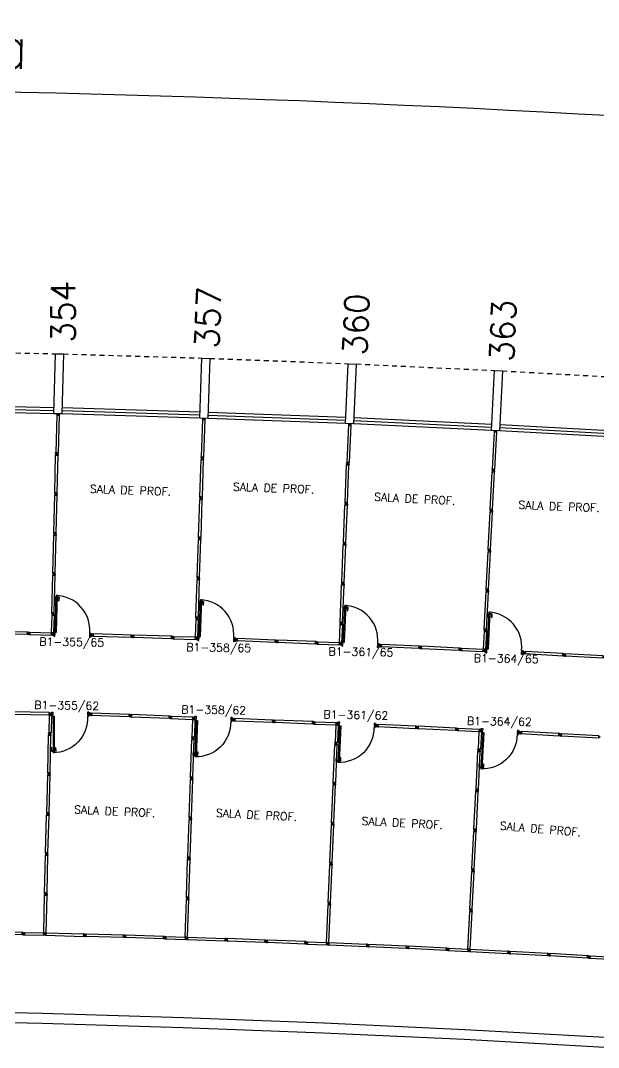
# Model space of a CAD drawing. Header units: millimetres. Extents: x 2757 to 3055, y 1102 to 1216.
# Drawn here: x 2921.06 to 2935.51, y 1189.38 to 1215.04 of the extents above; entities that cross this region are included whole.
import ezdxf

# ---------------------------------------------------------------- set-up
doc = ezdxf.new("R2010")
doc.units = ezdxf.units.MM
doc.linetypes.add('HIDDEN2', pattern=[0.1875, 0.125, -0.0625])
for name, color, linetype in [('BANC', 2, 'Continuous'), ('DIV', 2, 'Continuous'), ('ESQ', 1, 'Continuous'), ('ESTR', 3, 'Continuous'), ('NOPILAR1', 2, 'Continuous'), ('PROJ', 1, 'HIDDEN2'), ('TEXTO', 2, 'Continuous'), ('TEXTO-ENDEREÇO', 2, 'Continuous'), ('USO1', 2, 'Continuous')]:
    doc.layers.add(name, color=color, linetype=linetype)
doc.styles.add('1', font='romans.shx')
doc.styles.add('NOPILAR', font='simplex.shx', dxfattribs={"height": 0.6})
doc.styles.add('UNB-100', font='simplex.shx', dxfattribs={"height": 0.2})
doc.styles.add('UNB-100-1', font='simplex.shx', dxfattribs={"height": 0.2})
doc.dimstyles.new('1-600', dxfattribs={"dimtxt": 1.1, "dimasz": 2.5, "dimexe": 2, "dimexo": 4, "dimgap": 0.2, "dimtad": 1, "dimdec": 0, "dimzin": 4, "dimdsep": 46, "dimlunit": 6, "dimtxsty": '1', "dimblk1": 'NONE', "dimblk2": 'NONE', "dimsah": 1, "dimcen": 0, "dimclrd": 2, "dimclre": 2, "dimclrt": 2, "dimadec": 0, "dimazin": 0, "dimtfac": 1, "dimtdec": 0, "dimtmove": 2, "dimatfit": 3, "dimldrblk": 'NONE', "dimfxl": 1, "dimtolj": 1, "dimtzin": 0, "dimarcsym": 0})

# ---------------------------------------------------------------- blocks, each defined once
blk = doc.blocks.new('PILAR-SLC')
blk.add_lwpolyline([(0.2, 0), (0.2, -1.5), (0, -1.5), (0, 0)], close=True)
blk = doc.blocks.new('DIVMT-SLC')
for p, q in [((-0.03, 0.03), (-0.03, 0.006)), ((-0.008, 0.03), (-0.03, 0.03)), ((-0.0185, 0.006), (-0.03, 0.006)), ((-0.0185, -0.006), (-0.0185, 0.006)), ((-0.008, 0.03), (-0.008, 0.02)), ((-0.008, 0.02), (0.008, 0.02)), ((-0.0051, 0), (0.0051, 0)), ((0.0051, 0), (-0.0051, 0)), ((-0.0051, 0), (0.0051, 0)), ((0, -0.0051), (0, 0.0051)), ((0, 0.0051), (0, -0.0051)), ((0.008, 0.03), (0.008, 0.02)), ((0.008, 0.03), (0.03, 0.03)), ((0.0205, 0.006), (0.03, 0.006)), ((0.0205, -0.006), (0.0205, 0.006)), ((0.0205, 0.006), (0.0205, -0.006)), ((0.0205, 0.006), (0.03, 0.006)), ((0.97, 0.03), (0.03, 0.03)), ((0.03, 0.006), (0.03, 0.03)), ((0.03, -0.03), (0.03, 0.03)), ((0.03, -0.005), (0.03, 0.005)), ((0.97, -0.03), (0.97, 0.03)), ((0.97, 0.03), (0.97, 0.009)), ((0.97, 0.009), (0.97, 0.027)), ((0.9795, 0.006), (0.97, 0.006)), ((0.97, -0.005), (0.97, 0.005)), ((0.9795, 0.006), (0.9795, -0.006)), ((1.0051, 0), (0.9949, 0)), ((1, 0.0051), (1, -0.0051)), ((-0.0185, -0.006), (-0.03, -0.006)), ((-0.03, -0.03), (-0.03, -0.006)), ((-0.008, -0.03), (-0.03, -0.03)), ((-0.008, -0.03), (-0.008, -0.02)), ((-0.008, -0.02), (0.008, -0.02)), ((0.008, -0.03), (0.008, -0.02)), ((0.008, -0.03), (0.03, -0.03)), ((0.0205, -0.006), (0.03, -0.006)), ((0.0205, -0.006), (0.03, -0.006)), ((0.03, -0.006), (0.03, -0.03)), ((0.97, -0.03), (0.03, -0.03)), ((0.9795, -0.006), (0.97, -0.006)), ((0.97, -0.009), (0.97, -0.027))]:
    blk.add_line(p, q)
blk = doc.blocks.new('MDIVMT-SLC')
for p, q in [((-0.03, 0.03), (-0.03, 0.006)), ((-0.008, 0.03), (-0.03, 0.03)), ((-0.0185, 0.006), (-0.03, 0.006)), ((-0.0185, -0.006), (-0.0185, 0.006)), ((-0.008, 0.03), (-0.008, 0.02)), ((-0.008, 0.02), (0.008, 0.02)), ((-0.0051, 0), (0.0051, 0)), ((-0.0051, 0), (0.0051, 0)), ((0, -0.0051), (0, 0.0051)), ((0, -0.0051), (0, 0.0051)), ((0.008, 0.03), (0.008, 0.02)), ((0.008, 0.03), (0.03, 0.03)), ((0.0205, 0.006), (0.03, 0.006)), ((0.0205, -0.006), (0.0205, 0.006)), ((0.0205, 0.006), (0.03, 0.006)), ((0.0205, -0.006), (0.0205, 0.006)), ((0.03, 0.03), (0.03, -0.03)), ((0.03, 0.03), (0.47, 0.03)), ((0.03, 0.006), (0.03, 0.03)), ((0.03, 0.009), (0.03, 0.027)), ((0.03, 0.005), (0.03, -0.005)), ((0.47, 0.03), (0.47, -0.03)), ((0.4795, 0.006), (0.47, 0.006)), ((0.47, 0.005), (0.47, -0.005)), ((0.4795, -0.006), (0.4795, 0.006)), ((0.4949, 0), (0.5051, 0)), ((0.5051, 0), (0.4949, 0)), ((0.5, -0.0051), (0.5, 0.0051)), ((-0.0185, -0.006), (-0.03, -0.006)), ((-0.03, -0.03), (-0.03, -0.006)), ((-0.008, -0.03), (-0.03, -0.03)), ((-0.008, -0.03), (-0.008, -0.02)), ((-0.008, -0.02), (0.008, -0.02)), ((0.008, -0.03), (0.008, -0.02)), ((0.008, -0.03), (0.03, -0.03)), ((0.0205, -0.006), (0.03, -0.006)), ((0.0205, -0.006), (0.03, -0.006)), ((0.03, -0.006), (0.03, -0.03)), ((0.03, -0.03), (0.03, -0.009)), ((0.03, -0.009), (0.03, -0.027)), ((0.03, -0.03), (0.47, -0.03)), ((0.4795, -0.006), (0.47, -0.006))]:
    blk.add_line(p, q)
blk = doc.blocks.new('PDV2E-SLC')
at = {"layer": 'DIV', "color": 1}
for p, q in [((0.023, 0.925), (0.063, 0.925)), ((0.023, 0.925), (0.023, 0.835)), ((0.033, 0.835), (0.023, 0.835)), ((0.033, 0.915), (0.063, 0.915)), ((0.033, 0.915), (0.033, 0.835)), ((0.138, 0.925), (0.097, 0.925)), ((0.128, 0.915), (0.097, 0.915)), ((0.128, 0.915), (0.128, 0.835)), ((0.128, 0.835), (0.137, 0.835)), ((0.138, 0.925), (0.138, 0.835))]:
    blk.add_line(p, q, dxfattribs=at)
at = {"layer": 'DIV'}
for p, q in [((0.065, 0.05), (0.065, 0.965)), ((0.095, 0.965), (0.065, 0.965)), ((0.095, 0.05), (0.095, 0.965)), ((0.049, 0.05), (0.029, 0.05)), ((0.029, 0.05), (0.029, 0.035)), ((0.029, 0.035), (0.029, -0.035)), ((0.049, 0.02), (0.049, 0.05)), ((0.049, 0.02), (0.059, 0.02)), ((0.059, -0.05), (0.059, 0.02)), ((0.065, 0.05), (0.095, 0.05)), ((0.928, -0.05), (0.928, 0.02)), ((0.938, 0.02), (0.928, 0.02)), ((0.938, 0.05), (0.958, 0.05)), ((0.938, 0.02), (0.938, 0.05)), ((0.958, 0.05), (0.958, 0.035)), ((0.958, 0.035), (0.958, -0.035)), ((0.029, -0.035), (0.029, -0.05)), ((0.029, -0.05), (0.059, -0.05)), ((0.958, -0.05), (0.928, -0.05)), ((0.958, -0.035), (0.958, -0.05))]:
    blk.add_line(p, q, dxfattribs=at)
at = {"layer": 'DIV', "color": 1}
blk.add_arc((0.062, 0.1), 0.865, 356.6786, 90, dxfattribs=at)
blk = doc.blocks.new('MTT-SLC')
for p, q in [((-0.008, 0.03), (-0.03, 0.03)), ((-0.03, 0.03), (-0.03, 0.006)), ((-0.0185, 0.006), (-0.03, 0.006)), ((-0.0185, -0.006), (-0.0185, 0.006)), ((-0.008, 0.03), (-0.008, 0.02)), ((-0.008, 0.02), (0.008, 0.02)), ((-0.0051, 0), (0.0051, 0)), ((0, -0.0051), (0, 0.0051)), ((0.008, 0.03), (0.03, 0.03)), ((0.008, 0.03), (0.008, 0.02)), ((0.0205, -0.006), (0.0205, 0.006)), ((0.0205, 0.006), (0.03, 0.006)), ((0.03, 0.006), (0.03, 0.03)), ((-0.03, -0.03), (-0.03, -0.006)), ((-0.0185, -0.006), (-0.03, -0.006)), ((-0.008, -0.03), (-0.03, -0.03)), ((-0.008, -0.02), (0.008, -0.02)), ((-0.008, -0.03), (-0.008, -0.02)), ((0.008, -0.03), (0.008, -0.02)), ((0.008, -0.03), (0.03, -0.03)), ((0.0205, -0.006), (0.03, -0.006)), ((0.03, -0.006), (0.03, -0.03))]:
    blk.add_line(p, q)
blk = doc.blocks.new('DIV-SLC')
for p, q in [((-0.0051, 0), (0.0051, 0)), ((0, -0.0051), (0, 0.0051)), ((0.0205, 0.006), (0.03, 0.006)), ((0.0205, -0.006), (0.0205, 0.006)), ((0.03, 0.03), (0.97, 0.03)), ((0.03, 0.03), (0.03, -0.03)), ((0.03, 0.009), (0.03, 0.027)), ((0.03, 0.005), (0.03, -0.005)), ((0.97, 0.03), (0.97, -0.03)), ((0.9795, 0.006), (0.97, 0.006)), ((0.97, 0.005), (0.97, -0.005)), ((0.9795, -0.006), (0.9795, 0.006)), ((1.0051, 0), (0.9949, 0)), ((0.9949, 0), (1.0051, 0)), ((1, -0.0051), (1, 0.0051)), ((0.0205, -0.006), (0.03, -0.006)), ((0.03, -0.03), (0.03, -0.009)), ((0.03, -0.009), (0.03, -0.027)), ((0.03, -0.03), (0.97, -0.03)), ((0.9795, -0.006), (0.97, -0.006))]:
    blk.add_line(p, q)
blk = doc.blocks.new('DIVINI-SLC')
for p, q in [((-0.005, 0), (0.005, 0)), ((-0.005, 0), (0.005, 0)), ((0.008, 0.02), (0, 0.02)), ((0, 0.001), (0, 0.02)), ((0, -0.005), (0, 0.005)), ((0, -0.005), (0, 0.005)), ((0, -0.02), (0, 0.001)), ((0.008, 0.03), (0.03, 0.03)), ((0.008, 0.03), (0.008, 0.02)), ((0.02, 0.006), (0.03, 0.006)), ((0.02, 0.006), (0.02, -0.006)), ((0.02, -0.006), (0.02, 0.006)), ((0.02, 0.006), (0.03, 0.006)), ((0.02, -0.004), (0.02, 0.004)), ((0.023, 0.006), (0.027, 0.006)), ((0.03, -0.03), (0.03, 0.03)), ((0.03, 0.03), (0.03, -0.03)), ((0.03, 0.03), (0.97, 0.03)), ((0.03, 0.009), (0.03, 0.027)), ((0.03, 0.009), (0.03, 0.027)), ((0.03, -0.005), (0.03, 0.005)), ((0.03, 0.005), (0.03, -0.005)), ((0.97, 0.03), (0.97, -0.03)), ((0.98, 0.006), (0.97, 0.006)), ((0.97, 0.005), (0.97, -0.005)), ((0.98, -0.006), (0.98, 0.006)), ((0.995, 0), (1.005, 0)), ((1.005, 0), (0.995, 0)), ((1, -0.005), (1, 0.005)), ((0, -0.02), (0.008, -0.02)), ((0.008, -0.03), (0.008, -0.02)), ((0.008, -0.03), (0.03, -0.03)), ((0.02, -0.006), (0.03, -0.006)), ((0.02, -0.006), (0.03, -0.006)), ((0.023, -0.006), (0.027, -0.006)), ((0.03, -0.009), (0.03, -0.027)), ((0.03, -0.009), (0.03, -0.027)), ((0.03, -0.03), (0.03, -0.009)), ((0.03, -0.03), (0.97, -0.03)), ((0.98, -0.006), (0.97, -0.006))]:
    blk.add_line(p, q)
blk = doc.blocks.new('*D107')
at = {"layer": 'DEFPOINTS', "color": 0, "transparency": 16777216}
for p in [(2926.016, 1213.104), (2889.197, 1206.297), (2944.069, 1205.583), (2889.274, 1204.799), (2943.954, 1204.088)]:
    blk.add_point(p, dxfattribs=at)
at = {"layer": 'USO1', "color": 2, "lineweight": -2, "transparency": 16777216}
for p, q in [((2888.993, 1210.292), (2888.763, 1214.785)), ((2944.375, 1209.571), (2944.721, 1214.07))]:
    blk.add_line(p, q, dxfattribs=at)
blk.add_arc((2911.153, 776.851), 436.506, 85.60976, 92.92683, dxfattribs=at)
at = {"layer": 'USO1', "color": 2, "transparency": 16777216, "insert": (2916.74, 1214.255), "char_height": 1.1, "attachment_point": 5, "rotation": 359.2683, "style": '1'}
blk.add_mtext('\\A1;Antropologia', dxfattribs=at)
blk = doc.blocks.new('_NONE')
at = {"color": 0, "linetype": 'ByBlock'}
blk.add_circle((0, 0), 0.25, dxfattribs=at)

msp = doc.modelspace()

# ---------------------------------------------------------------- linework, layer by layer
at = {"layer": 'BANC'}
for p, q in [((2921.61, 1190.231), (2918.092, 1190.306)), ((2921.605, 1189.981), (2918.087, 1190.056)), ((2925.129, 1190.126), (2921.612, 1190.231)), ((2928.647, 1189.991), (2925.131, 1190.126)), ((2925.122, 1189.876), (2921.605, 1189.981)), ((2928.637, 1189.741), (2925.122, 1189.876)), ((2932.164, 1189.826), (2928.649, 1189.991)), ((2935.679, 1189.632), (2932.166, 1189.826)), ((2932.152, 1189.577), (2928.637, 1189.741)), ((2935.665, 1189.382), (2932.152, 1189.577))]:
    msp.add_line(p, q, dxfattribs=at)
at = {"layer": 'DIV'}
for p, q in [((2921.231, 1199.698), (2921.232, 1199.722)), ((2921.253, 1199.697), (2921.231, 1199.698)), ((2921.233, 1199.758), (2921.232, 1199.734)), ((2921.244, 1199.734), (2921.232, 1199.734)), ((2921.244, 1199.722), (2921.232, 1199.722)), ((2921.255, 1199.757), (2921.233, 1199.758)), ((2921.244, 1199.722), (2921.244, 1199.734)), ((2921.253, 1199.697), (2921.254, 1199.707)), ((2921.254, 1199.707), (2921.27, 1199.707)), ((2921.255, 1199.757), (2921.255, 1199.747)), ((2921.255, 1199.747), (2921.271, 1199.747)), ((2921.257, 1199.727), (2921.267, 1199.727)), ((2921.257, 1199.727), (2921.267, 1199.727)), ((2921.262, 1199.722), (2921.262, 1199.732)), ((2921.262, 1199.722), (2921.262, 1199.732)), ((2921.269, 1199.697), (2921.27, 1199.707)), ((2921.269, 1199.697), (2921.291, 1199.697)), ((2921.271, 1199.757), (2921.271, 1199.747)), ((2921.271, 1199.757), (2921.293, 1199.757)), ((2921.283, 1199.733), (2921.292, 1199.733)), ((2921.283, 1199.721), (2921.283, 1199.733)), ((2921.283, 1199.733), (2921.292, 1199.733)), ((2921.283, 1199.721), (2921.283, 1199.733)), ((2921.283, 1199.721), (2921.292, 1199.721)), ((2921.283, 1199.721), (2921.292, 1199.721)), ((2921.293, 1199.757), (2921.291, 1199.697)), ((2921.292, 1199.721), (2921.291, 1199.697)), ((2921.291, 1199.697), (2921.292, 1199.718)), ((2921.291, 1199.697), (2921.826, 1199.685)), ((2921.292, 1199.733), (2921.293, 1199.757)), ((2921.292, 1199.736), (2921.293, 1199.754)), ((2921.292, 1199.732), (2921.292, 1199.722)), ((2921.292, 1199.718), (2921.292, 1199.7)), ((2921.293, 1199.757), (2921.828, 1199.745)), ((2921.828, 1199.745), (2921.826, 1199.685)), ((2921.837, 1199.721), (2921.827, 1199.721)), ((2921.827, 1199.72), (2921.827, 1199.71)), ((2921.837, 1199.709), (2921.827, 1199.709)), ((2921.837, 1199.709), (2921.837, 1199.721)), ((2921.852, 1199.715), (2921.862, 1199.714)), ((2921.862, 1199.714), (2921.852, 1199.715)), ((2921.852, 1199.715), (2921.862, 1199.714)), ((2921.852, 1199.715), (2921.862, 1199.714)), ((2921.857, 1199.709), (2921.857, 1199.72)), ((2921.857, 1199.709), (2921.857, 1199.72)), ((2921.857, 1199.709), (2921.857, 1199.72)), ((2921.877, 1199.708), (2921.878, 1199.72)), ((2921.877, 1199.708), (2921.878, 1199.72)), ((2921.877, 1199.708), (2921.887, 1199.708)), ((2921.877, 1199.708), (2921.887, 1199.708)), ((2921.878, 1199.72), (2921.887, 1199.72)), ((2921.878, 1199.72), (2921.887, 1199.72)), ((2921.888, 1199.744), (2921.886, 1199.684)), ((2921.888, 1199.744), (2921.886, 1199.684)), ((2921.886, 1199.684), (2921.887, 1199.705)), ((2921.887, 1199.705), (2921.886, 1199.687)), ((2921.887, 1199.705), (2921.886, 1199.687)), ((2921.886, 1199.684), (2921.887, 1199.705)), ((2921.887, 1199.723), (2921.888, 1199.741)), ((2921.887, 1199.723), (2921.888, 1199.741)), ((2921.887, 1199.719), (2921.887, 1199.709)), ((2921.887, 1199.719), (2921.887, 1199.709)), ((2924.831, 1199.596), (2924.832, 1199.62)), ((2924.853, 1199.595), (2924.831, 1199.596)), ((2924.833, 1199.656), (2924.832, 1199.632)), ((2924.844, 1199.632), (2924.832, 1199.632)), ((2924.843, 1199.62), (2924.832, 1199.62)), ((2924.855, 1199.655), (2924.833, 1199.656)), ((2924.843, 1199.62), (2924.844, 1199.632)), ((2924.853, 1199.595), (2924.853, 1199.605)), ((2924.853, 1199.605), (2924.869, 1199.605)), ((2924.855, 1199.655), (2924.855, 1199.645)), ((2924.855, 1199.645), (2924.871, 1199.645)), ((2924.857, 1199.625), (2924.867, 1199.625)), ((2924.857, 1199.625), (2924.867, 1199.625)), ((2924.862, 1199.62), (2924.862, 1199.63)), ((2924.862, 1199.62), (2924.862, 1199.63)), ((2924.869, 1199.595), (2924.869, 1199.605)), ((2924.869, 1199.595), (2924.891, 1199.594)), ((2924.871, 1199.655), (2924.871, 1199.645)), ((2924.871, 1199.655), (2924.893, 1199.654)), ((2924.882, 1199.618), (2924.883, 1199.63)), ((2924.882, 1199.618), (2924.883, 1199.63)), ((2924.882, 1199.618), (2924.892, 1199.618)), ((2924.882, 1199.618), (2924.892, 1199.618)), ((2924.883, 1199.63), (2924.892, 1199.63)), ((2924.883, 1199.63), (2924.892, 1199.63)), ((2924.893, 1199.654), (2924.891, 1199.594)), ((2924.892, 1199.618), (2924.891, 1199.594)), ((2924.891, 1199.594), (2924.892, 1199.615)), ((2924.892, 1199.615), (2924.891, 1199.597)), ((2924.891, 1199.594), (2925.426, 1199.578)), ((2924.892, 1199.63), (2924.893, 1199.654)), ((2924.892, 1199.633), (2924.893, 1199.651)), ((2924.892, 1199.629), (2924.892, 1199.619)), ((2924.893, 1199.654), (2925.428, 1199.638)), ((2925.428, 1199.638), (2925.426, 1199.578)), ((2925.437, 1199.614), (2925.427, 1199.614)), ((2925.427, 1199.613), (2925.427, 1199.603)), ((2925.436, 1199.602), (2925.427, 1199.602)), ((2925.436, 1199.602), (2925.437, 1199.614)), ((2925.452, 1199.608), (2925.462, 1199.607)), ((2925.452, 1199.608), (2925.462, 1199.607)), ((2925.462, 1199.607), (2925.452, 1199.607)), ((2925.452, 1199.607), (2925.462, 1199.607)), ((2925.457, 1199.602), (2925.457, 1199.612)), ((2925.457, 1199.602), (2925.457, 1199.612)), ((2925.457, 1199.602), (2925.457, 1199.612)), ((2925.477, 1199.6), (2925.478, 1199.612)), ((2925.477, 1199.6), (2925.478, 1199.612)), ((2925.477, 1199.6), (2925.487, 1199.6)), ((2925.477, 1199.6), (2925.487, 1199.6)), ((2925.478, 1199.612), (2925.487, 1199.612)), ((2925.478, 1199.612), (2925.487, 1199.612)), ((2925.488, 1199.636), (2925.486, 1199.576)), ((2925.488, 1199.636), (2925.486, 1199.576)), ((2925.486, 1199.576), (2925.486, 1199.597)), ((2925.486, 1199.597), (2925.486, 1199.579)), ((2925.486, 1199.597), (2925.486, 1199.579)), ((2925.486, 1199.576), (2925.486, 1199.597)), ((2925.487, 1199.615), (2925.488, 1199.633)), ((2925.487, 1199.615), (2925.488, 1199.633)), ((2925.487, 1199.611), (2925.487, 1199.601)), ((2925.487, 1199.611), (2925.487, 1199.601)), ((2928.432, 1199.523), (2928.431, 1199.499)), ((2928.454, 1199.522), (2928.432, 1199.523)), ((2928.454, 1199.522), (2928.454, 1199.512)), ((2928.47, 1199.522), (2928.47, 1199.512)), ((2928.47, 1199.522), (2928.492, 1199.521)), ((2928.492, 1199.521), (2928.49, 1199.461)), ((2928.491, 1199.497), (2928.492, 1199.521)), ((2928.491, 1199.5), (2928.492, 1199.518)), ((2928.492, 1199.521), (2929.027, 1199.501)), ((2928.43, 1199.463), (2928.431, 1199.487)), ((2928.452, 1199.462), (2928.43, 1199.463)), ((2928.443, 1199.499), (2928.431, 1199.499)), ((2928.442, 1199.487), (2928.431, 1199.487)), ((2928.442, 1199.487), (2928.443, 1199.499)), ((2928.452, 1199.462), (2928.452, 1199.472)), ((2928.452, 1199.472), (2928.468, 1199.472)), ((2928.454, 1199.512), (2928.47, 1199.512)), ((2928.456, 1199.492), (2928.466, 1199.492)), ((2928.456, 1199.492), (2928.466, 1199.492)), ((2928.461, 1199.487), (2928.461, 1199.497)), ((2928.461, 1199.487), (2928.461, 1199.497)), ((2928.468, 1199.462), (2928.468, 1199.472)), ((2928.468, 1199.462), (2928.49, 1199.461)), ((2928.481, 1199.485), (2928.482, 1199.497)), ((2928.481, 1199.485), (2928.482, 1199.497)), ((2928.481, 1199.485), (2928.491, 1199.485)), ((2928.481, 1199.485), (2928.491, 1199.485)), ((2928.482, 1199.497), (2928.491, 1199.497)), ((2928.482, 1199.497), (2928.491, 1199.497)), ((2928.491, 1199.485), (2928.49, 1199.461)), ((2928.49, 1199.461), (2928.49, 1199.482)), ((2928.49, 1199.482), (2928.49, 1199.464)), ((2928.49, 1199.461), (2929.024, 1199.441)), ((2928.491, 1199.496), (2928.491, 1199.486)), ((2929.027, 1199.501), (2929.024, 1199.441)), ((2929.026, 1199.476), (2929.025, 1199.466)), ((2929.035, 1199.464), (2929.025, 1199.465)), ((2929.035, 1199.476), (2929.026, 1199.477)), ((2929.035, 1199.464), (2929.035, 1199.476)), ((2929.05, 1199.47), (2929.061, 1199.469)), ((2929.061, 1199.469), (2929.05, 1199.47)), ((2929.05, 1199.47), (2929.061, 1199.469)), ((2929.05, 1199.47), (2929.061, 1199.469)), ((2929.055, 1199.464), (2929.056, 1199.474)), ((2929.055, 1199.464), (2929.056, 1199.474)), ((2929.055, 1199.464), (2929.056, 1199.474)), ((2929.076, 1199.474), (2929.086, 1199.474)), ((2929.076, 1199.462), (2929.076, 1199.474)), ((2929.076, 1199.462), (2929.076, 1199.474)), ((2929.076, 1199.474), (2929.086, 1199.474)), ((2929.076, 1199.462), (2929.085, 1199.462)), ((2929.076, 1199.462), (2929.085, 1199.462)), ((2929.087, 1199.498), (2929.084, 1199.438)), ((2929.087, 1199.498), (2929.084, 1199.438)), ((2929.084, 1199.438), (2929.085, 1199.459)), ((2929.085, 1199.459), (2929.084, 1199.441)), ((2929.085, 1199.459), (2929.084, 1199.441)), ((2929.084, 1199.438), (2929.085, 1199.459)), ((2929.086, 1199.473), (2929.085, 1199.463)), ((2929.086, 1199.473), (2929.085, 1199.463)), ((2929.086, 1199.477), (2929.087, 1199.495)), ((2929.086, 1199.477), (2929.087, 1199.495)), ((2932.027, 1199.3), (2932.028, 1199.324)), ((2932.049, 1199.299), (2932.027, 1199.3)), ((2932.04, 1199.324), (2932.028, 1199.324)), ((2932.03, 1199.36), (2932.029, 1199.336)), ((2932.04, 1199.336), (2932.029, 1199.336)), ((2932.052, 1199.359), (2932.03, 1199.36)), ((2932.04, 1199.324), (2932.04, 1199.336)), ((2932.049, 1199.299), (2932.049, 1199.309)), ((2932.049, 1199.309), (2932.065, 1199.308)), ((2932.052, 1199.359), (2932.051, 1199.349)), ((2932.051, 1199.349), (2932.067, 1199.348)), ((2932.053, 1199.329), (2932.063, 1199.328)), ((2932.053, 1199.329), (2932.063, 1199.328)), ((2932.058, 1199.324), (2932.059, 1199.334)), ((2932.058, 1199.324), (2932.059, 1199.334)), ((2932.065, 1199.298), (2932.065, 1199.308)), ((2932.065, 1199.298), (2932.087, 1199.297)), ((2932.068, 1199.358), (2932.067, 1199.348)), ((2932.068, 1199.358), (2932.09, 1199.357)), ((2932.079, 1199.334), (2932.089, 1199.333)), ((2932.079, 1199.322), (2932.079, 1199.334)), ((2932.079, 1199.334), (2932.089, 1199.333)), ((2932.079, 1199.322), (2932.079, 1199.334)), ((2932.079, 1199.322), (2932.088, 1199.321)), ((2932.079, 1199.322), (2932.088, 1199.321)), ((2932.09, 1199.357), (2932.087, 1199.297)), ((2932.088, 1199.321), (2932.087, 1199.297)), ((2932.087, 1199.297), (2932.088, 1199.318)), ((2932.088, 1199.318), (2932.087, 1199.3)), ((2932.087, 1199.297), (2932.621, 1199.272)), ((2932.089, 1199.332), (2932.088, 1199.322)), ((2932.089, 1199.333), (2932.09, 1199.357)), ((2932.089, 1199.336), (2932.09, 1199.354)), ((2932.09, 1199.357), (2932.624, 1199.332)), ((2932.624, 1199.332), (2932.621, 1199.272)), ((2932.633, 1199.308), (2932.623, 1199.308)), ((2932.623, 1199.307), (2932.623, 1199.297)), ((2932.632, 1199.296), (2932.623, 1199.296)), ((2932.632, 1199.296), (2932.633, 1199.308)), ((2932.648, 1199.301), (2932.658, 1199.3)), ((2932.658, 1199.301), (2932.648, 1199.301)), ((2932.648, 1199.301), (2932.658, 1199.301)), ((2932.648, 1199.301), (2932.658, 1199.3)), ((2932.653, 1199.296), (2932.653, 1199.306)), ((2932.653, 1199.296), (2932.653, 1199.306)), ((2932.653, 1199.296), (2932.653, 1199.306)), ((2932.673, 1199.294), (2932.674, 1199.306)), ((2932.673, 1199.294), (2932.674, 1199.306)), ((2932.673, 1199.294), (2932.682, 1199.293)), ((2932.673, 1199.294), (2932.682, 1199.293)), ((2932.674, 1199.306), (2932.683, 1199.305)), ((2932.674, 1199.306), (2932.683, 1199.305)), ((2932.685, 1199.329), (2932.681, 1199.269)), ((2932.685, 1199.329), (2932.681, 1199.269)), ((2932.681, 1199.269), (2932.682, 1199.29)), ((2932.682, 1199.29), (2932.681, 1199.272)), ((2932.682, 1199.29), (2932.681, 1199.272)), ((2932.681, 1199.269), (2932.682, 1199.29)), ((2932.683, 1199.308), (2932.684, 1199.326)), ((2932.683, 1199.308), (2932.684, 1199.326)), ((2932.683, 1199.304), (2932.683, 1199.294)), ((2932.683, 1199.304), (2932.683, 1199.294)), ((2921.809, 1197.72), (2921.809, 1197.71)), ((2921.829, 1197.721), (2921.829, 1197.709)), ((2921.829, 1197.721), (2921.839, 1197.72)), ((2921.838, 1197.684), (2921.839, 1197.744)), ((2921.839, 1197.709), (2921.839, 1197.719)), ((2921.814, 1197.715), (2921.804, 1197.715)), ((2921.804, 1197.715), (2921.814, 1197.715)), ((2921.829, 1197.709), (2921.838, 1197.708)), ((2924.776, 1197.602), (2924.777, 1197.626)), ((2924.798, 1197.601), (2924.776, 1197.602)), ((2924.789, 1197.626), (2924.777, 1197.626)), ((2924.779, 1197.662), (2924.778, 1197.638)), ((2924.789, 1197.638), (2924.778, 1197.638)), ((2924.801, 1197.661), (2924.779, 1197.662)), ((2924.789, 1197.638), (2924.789, 1197.626)), ((2924.798, 1197.601), (2924.799, 1197.611)), ((2924.799, 1197.611), (2924.815, 1197.611)), ((2924.801, 1197.661), (2924.8, 1197.651)), ((2924.8, 1197.651), (2924.816, 1197.651)), ((2924.802, 1197.631), (2924.813, 1197.631)), ((2924.802, 1197.631), (2924.813, 1197.631)), ((2924.808, 1197.636), (2924.807, 1197.626)), ((2924.808, 1197.636), (2924.807, 1197.626)), ((2924.814, 1197.601), (2924.815, 1197.611)), ((2924.814, 1197.601), (2924.836, 1197.6)), ((2924.817, 1197.661), (2924.816, 1197.651)), ((2924.817, 1197.661), (2924.839, 1197.66)), ((2924.828, 1197.636), (2924.838, 1197.636)), ((2924.828, 1197.636), (2924.828, 1197.624)), ((2924.828, 1197.636), (2924.828, 1197.624)), ((2924.828, 1197.636), (2924.838, 1197.636)), ((2924.828, 1197.624), (2924.837, 1197.624)), ((2924.828, 1197.624), (2924.837, 1197.624)), ((2924.836, 1197.6), (2924.839, 1197.66)), ((2924.837, 1197.624), (2924.836, 1197.6)), ((2924.837, 1197.621), (2924.836, 1197.603)), ((2924.836, 1197.6), (2925.36, 1197.579)), ((2924.837, 1197.625), (2924.838, 1197.635)), ((2924.838, 1197.636), (2924.839, 1197.66)), ((2924.839, 1197.66), (2924.838, 1197.639)), ((2924.838, 1197.639), (2924.839, 1197.657)), ((2924.839, 1197.66), (2925.363, 1197.639)), ((2925.396, 1197.608), (2925.386, 1197.609)), ((2925.386, 1197.609), (2925.396, 1197.608)), ((2925.392, 1197.613), (2925.391, 1197.603)), ((2925.412, 1197.614), (2925.412, 1197.602)), ((2925.412, 1197.614), (2925.422, 1197.613)), ((2925.412, 1197.602), (2925.421, 1197.601)), ((2925.42, 1197.577), (2925.422, 1197.637)), ((2925.421, 1197.602), (2925.421, 1197.612)), ((2928.358, 1197.465), (2928.359, 1197.488)), ((2928.38, 1197.464), (2928.358, 1197.465)), ((2928.371, 1197.488), (2928.359, 1197.488)), ((2928.361, 1197.524), (2928.36, 1197.5)), ((2928.371, 1197.5), (2928.36, 1197.5)), ((2928.383, 1197.524), (2928.361, 1197.524)), ((2928.371, 1197.5), (2928.371, 1197.488)), ((2928.38, 1197.464), (2928.381, 1197.474)), ((2928.381, 1197.474), (2928.397, 1197.473)), ((2928.383, 1197.524), (2928.382, 1197.514)), ((2928.382, 1197.514), (2928.398, 1197.513)), ((2928.384, 1197.493), (2928.394, 1197.493)), ((2928.384, 1197.493), (2928.394, 1197.493)), ((2928.39, 1197.498), (2928.389, 1197.488)), ((2928.39, 1197.498), (2928.389, 1197.488)), ((2928.396, 1197.463), (2928.397, 1197.473)), ((2928.396, 1197.463), (2928.418, 1197.462)), ((2928.399, 1197.523), (2928.398, 1197.513)), ((2928.399, 1197.523), (2928.421, 1197.522)), ((2928.41, 1197.498), (2928.42, 1197.498)), ((2928.41, 1197.498), (2928.41, 1197.486)), ((2928.41, 1197.498), (2928.41, 1197.486)), ((2928.41, 1197.498), (2928.42, 1197.498)), ((2928.41, 1197.486), (2928.419, 1197.486)), ((2928.41, 1197.486), (2928.419, 1197.486)), ((2928.418, 1197.462), (2928.421, 1197.522)), ((2928.419, 1197.486), (2928.418, 1197.462)), ((2928.419, 1197.483), (2928.418, 1197.465)), ((2928.418, 1197.462), (2928.942, 1197.442)), ((2928.419, 1197.487), (2928.42, 1197.497)), ((2928.42, 1197.498), (2928.421, 1197.522)), ((2928.421, 1197.522), (2928.42, 1197.501)), ((2928.42, 1197.501), (2928.42, 1197.519)), ((2928.421, 1197.522), (2928.944, 1197.502)), ((2928.978, 1197.471), (2928.968, 1197.471)), ((2928.968, 1197.471), (2928.978, 1197.471)), ((2928.973, 1197.476), (2928.973, 1197.466)), ((2928.994, 1197.476), (2928.993, 1197.464)), ((2928.993, 1197.464), (2929.003, 1197.464)), ((2928.994, 1197.476), (2929.003, 1197.476)), ((2929.002, 1197.44), (2929.004, 1197.5)), ((2929.003, 1197.465), (2929.003, 1197.475)), ((2931.939, 1197.302), (2931.94, 1197.326)), ((2931.961, 1197.301), (2931.939, 1197.302)), ((2931.941, 1197.362), (2931.94, 1197.338)), ((2931.952, 1197.338), (2931.94, 1197.338)), ((2931.951, 1197.326), (2931.94, 1197.326)), ((2931.963, 1197.361), (2931.941, 1197.362)), ((2931.952, 1197.338), (2931.951, 1197.326)), ((2931.961, 1197.311), (2931.977, 1197.31)), ((2931.961, 1197.301), (2931.961, 1197.311)), ((2931.963, 1197.361), (2931.963, 1197.351)), ((2931.963, 1197.351), (2931.979, 1197.35)), ((2931.965, 1197.331), (2931.975, 1197.33)), ((2931.965, 1197.331), (2931.975, 1197.33)), ((2931.97, 1197.336), (2931.97, 1197.326)), ((2931.97, 1197.336), (2931.97, 1197.326)), ((2931.977, 1197.3), (2931.977, 1197.31)), ((2931.977, 1197.3), (2931.998, 1197.299)), ((2931.979, 1197.36), (2932.001, 1197.359)), ((2931.979, 1197.36), (2931.979, 1197.35)), ((2931.991, 1197.336), (2931.99, 1197.324)), ((2931.991, 1197.336), (2931.99, 1197.324)), ((2931.99, 1197.324), (2932, 1197.323)), ((2931.99, 1197.324), (2932, 1197.323)), ((2931.991, 1197.336), (2932, 1197.335)), ((2931.991, 1197.336), (2932, 1197.335)), ((2931.998, 1197.299), (2932.001, 1197.359)), ((2932, 1197.323), (2931.998, 1197.299)), ((2931.998, 1197.299), (2932.522, 1197.275)), ((2932, 1197.32), (2931.999, 1197.302)), ((2932, 1197.335), (2932.001, 1197.359)), ((2932.001, 1197.359), (2932, 1197.338)), ((2932, 1197.338), (2932.001, 1197.356)), ((2932, 1197.324), (2932, 1197.334)), ((2932.001, 1197.359), (2932.525, 1197.335)), ((2932.558, 1197.303), (2932.548, 1197.304)), ((2932.548, 1197.304), (2932.558, 1197.303)), ((2932.554, 1197.308), (2932.553, 1197.298)), ((2932.574, 1197.308), (2932.573, 1197.296)), ((2932.573, 1197.296), (2932.583, 1197.296)), ((2932.574, 1197.308), (2932.584, 1197.308)), ((2932.582, 1197.272), (2932.585, 1197.332)), ((2932.583, 1197.297), (2932.584, 1197.307)), ((2921.1, 1192.199), (2921.101, 1192.223)), ((2921.122, 1192.198), (2921.1, 1192.199)), ((2921.101, 1192.259), (2921.101, 1192.235)), ((2921.123, 1192.258), (2921.101, 1192.259)), ((2921.113, 1192.234), (2921.101, 1192.235)), ((2921.112, 1192.222), (2921.101, 1192.223)), ((2921.112, 1192.222), (2921.113, 1192.234)), ((2921.122, 1192.198), (2921.123, 1192.208)), ((2921.123, 1192.258), (2921.123, 1192.248)), ((2921.123, 1192.248), (2921.139, 1192.248)), ((2921.123, 1192.208), (2921.139, 1192.208)), ((2921.126, 1192.228), (2921.136, 1192.228)), ((2921.126, 1192.228), (2921.136, 1192.228)), ((2921.131, 1192.223), (2921.131, 1192.233)), ((2921.131, 1192.223), (2921.131, 1192.233)), ((2921.138, 1192.198), (2921.139, 1192.208)), ((2921.138, 1192.198), (2921.16, 1192.197)), ((2921.139, 1192.258), (2921.139, 1192.248)), ((2921.139, 1192.258), (2921.161, 1192.257)), ((2921.151, 1192.222), (2921.152, 1192.234)), ((2921.151, 1192.222), (2921.152, 1192.234)), ((2921.151, 1192.222), (2921.161, 1192.221)), ((2921.151, 1192.222), (2921.161, 1192.221)), ((2921.152, 1192.234), (2921.161, 1192.233)), ((2921.152, 1192.234), (2921.161, 1192.233)), ((2921.161, 1192.257), (2921.16, 1192.197)), ((2921.161, 1192.221), (2921.16, 1192.197)), ((2921.16, 1192.197), (2921.161, 1192.218)), ((2921.161, 1192.218), (2921.16, 1192.2)), ((2921.16, 1192.197), (2921.639, 1192.188)), ((2921.161, 1192.233), (2921.161, 1192.257)), ((2921.161, 1192.257), (2921.64, 1192.248)), ((2921.161, 1192.236), (2921.161, 1192.254)), ((2921.161, 1192.232), (2921.161, 1192.222)), ((2921.64, 1192.248), (2921.639, 1192.188)), ((2921.649, 1192.223), (2921.639, 1192.224)), ((2921.639, 1192.223), (2921.639, 1192.213)), ((2921.649, 1192.211), (2921.639, 1192.212)), ((2921.649, 1192.211), (2921.649, 1192.223)), ((2921.674, 1192.217), (2921.664, 1192.217)), ((2921.664, 1192.217), (2921.674, 1192.217)), ((2921.669, 1192.212), (2921.669, 1192.222)), ((2924.636, 1192.098), (2924.637, 1192.122)), ((2924.658, 1192.097), (2924.636, 1192.098)), ((2924.638, 1192.158), (2924.637, 1192.134)), ((2924.649, 1192.134), (2924.637, 1192.134)), ((2924.648, 1192.122), (2924.637, 1192.122)), ((2924.66, 1192.157), (2924.638, 1192.158)), ((2924.648, 1192.122), (2924.649, 1192.134)), ((2924.658, 1192.107), (2924.674, 1192.107)), ((2924.658, 1192.097), (2924.658, 1192.107)), ((2924.66, 1192.157), (2924.659, 1192.147)), ((2924.659, 1192.147), (2924.675, 1192.147)), ((2924.662, 1192.127), (2924.672, 1192.127)), ((2924.662, 1192.127), (2924.672, 1192.127)), ((2924.667, 1192.122), (2924.667, 1192.132)), ((2924.667, 1192.122), (2924.667, 1192.132)), ((2924.674, 1192.097), (2924.674, 1192.107)), ((2924.674, 1192.097), (2924.696, 1192.096)), ((2924.676, 1192.157), (2924.675, 1192.147)), ((2924.676, 1192.157), (2924.698, 1192.156)), ((2924.687, 1192.121), (2924.688, 1192.133)), ((2924.687, 1192.121), (2924.688, 1192.133)), ((2924.687, 1192.121), (2924.697, 1192.12)), ((2924.687, 1192.121), (2924.697, 1192.12)), ((2924.688, 1192.133), (2924.697, 1192.132)), ((2924.688, 1192.133), (2924.697, 1192.132)), ((2924.698, 1192.156), (2924.696, 1192.096)), ((2924.697, 1192.12), (2924.696, 1192.096)), ((2924.697, 1192.117), (2924.696, 1192.099)), ((2924.696, 1192.096), (2924.697, 1192.117)), ((2924.696, 1192.096), (2925.174, 1192.082)), ((2924.697, 1192.132), (2924.698, 1192.156)), ((2924.697, 1192.135), (2924.698, 1192.153)), ((2924.697, 1192.131), (2924.697, 1192.121)), ((2924.698, 1192.156), (2925.176, 1192.142)), ((2925.176, 1192.142), (2925.174, 1192.082)), ((2925.185, 1192.118), (2925.175, 1192.118)), ((2925.175, 1192.117), (2925.175, 1192.107)), ((2925.185, 1192.106), (2925.175, 1192.106)), ((2925.185, 1192.106), (2925.185, 1192.118)), ((2925.2, 1192.112), (2925.21, 1192.111)), ((2925.21, 1192.111), (2925.2, 1192.112)), ((2925.205, 1192.106), (2925.205, 1192.117)), ((2928.171, 1191.967), (2928.172, 1191.991)), ((2928.193, 1191.966), (2928.171, 1191.967)), ((2928.173, 1192.027), (2928.172, 1192.003)), ((2928.184, 1192.003), (2928.172, 1192.003)), ((2928.183, 1191.991), (2928.172, 1191.991)), ((2928.195, 1192.026), (2928.173, 1192.027)), ((2928.183, 1191.991), (2928.184, 1192.003)), ((2928.193, 1191.976), (2928.209, 1191.976)), ((2928.193, 1191.966), (2928.193, 1191.976)), ((2928.195, 1192.026), (2928.195, 1192.016)), ((2928.195, 1192.016), (2928.211, 1192.016)), ((2928.197, 1191.996), (2928.207, 1191.996)), ((2928.197, 1191.996), (2928.207, 1191.996)), ((2928.202, 1191.991), (2928.202, 1192.001)), ((2928.202, 1191.991), (2928.202, 1192.001)), ((2928.209, 1191.966), (2928.209, 1191.976)), ((2928.209, 1191.966), (2928.231, 1191.965)), ((2928.211, 1192.026), (2928.233, 1192.025)), ((2928.211, 1192.026), (2928.211, 1192.016)), ((2928.222, 1191.989), (2928.223, 1192.001)), ((2928.222, 1191.989), (2928.223, 1192.001)), ((2928.222, 1191.989), (2928.232, 1191.989)), ((2928.222, 1191.989), (2928.232, 1191.989)), ((2928.223, 1192.001), (2928.232, 1192.001)), ((2928.223, 1192.001), (2928.232, 1192.001)), ((2928.233, 1192.025), (2928.231, 1191.965)), ((2928.232, 1191.989), (2928.231, 1191.965)), ((2928.232, 1191.986), (2928.231, 1191.968)), ((2928.231, 1191.965), (2928.232, 1191.986)), ((2928.231, 1191.965), (2928.709, 1191.947)), ((2928.232, 1192.001), (2928.233, 1192.025)), ((2928.232, 1192.004), (2928.233, 1192.022)), ((2928.232, 1192), (2928.232, 1191.99)), ((2928.233, 1192.025), (2928.711, 1192.007)), ((2928.711, 1192.007), (2928.709, 1191.947)), ((2928.72, 1191.983), (2928.71, 1191.983)), ((2928.71, 1191.982), (2928.71, 1191.972)), ((2928.719, 1191.971), (2928.71, 1191.971)), ((2928.719, 1191.971), (2928.72, 1191.983)), ((2928.735, 1191.976), (2928.745, 1191.976)), ((2928.745, 1191.976), (2928.735, 1191.976)), ((2928.74, 1191.971), (2928.74, 1191.981)), ((2931.704, 1191.807), (2931.705, 1191.83)), ((2931.717, 1191.83), (2931.705, 1191.83)), ((2931.707, 1191.866), (2931.706, 1191.842)), ((2931.717, 1191.842), (2931.706, 1191.842)), ((2931.729, 1191.865), (2931.707, 1191.866)), ((2931.717, 1191.83), (2931.717, 1191.842)), ((2931.729, 1191.865), (2931.729, 1191.855)), ((2931.729, 1191.855), (2931.745, 1191.855)), ((2931.731, 1191.835), (2931.741, 1191.835)), ((2931.731, 1191.835), (2931.741, 1191.835)), ((2931.735, 1191.83), (2931.736, 1191.84)), ((2931.735, 1191.83), (2931.736, 1191.84)), ((2931.745, 1191.865), (2931.767, 1191.864)), ((2931.745, 1191.865), (2931.745, 1191.855)), ((2931.756, 1191.828), (2931.756, 1191.84)), ((2931.756, 1191.84), (2931.766, 1191.84)), ((2931.756, 1191.828), (2931.756, 1191.84)), ((2931.756, 1191.84), (2931.766, 1191.84)), ((2931.756, 1191.828), (2931.765, 1191.828)), ((2931.756, 1191.828), (2931.765, 1191.828)), ((2931.767, 1191.864), (2931.764, 1191.804)), ((2931.765, 1191.828), (2931.764, 1191.804)), ((2931.765, 1191.825), (2931.764, 1191.807)), ((2931.764, 1191.804), (2931.765, 1191.825)), ((2931.766, 1191.839), (2931.765, 1191.829)), ((2931.766, 1191.84), (2931.767, 1191.864)), ((2931.766, 1191.843), (2931.767, 1191.861)), ((2931.767, 1191.864), (2932.245, 1191.842)), ((2932.245, 1191.842), (2932.242, 1191.782)), ((2932.253, 1191.817), (2932.244, 1191.818)), ((2932.253, 1191.805), (2932.253, 1191.817)), ((2931.726, 1191.806), (2931.704, 1191.807)), ((2931.726, 1191.806), (2931.727, 1191.816)), ((2931.727, 1191.816), (2931.743, 1191.815)), ((2931.742, 1191.805), (2931.743, 1191.815)), ((2931.742, 1191.805), (2931.764, 1191.804)), ((2931.764, 1191.804), (2932.242, 1191.782)), ((2932.244, 1191.817), (2932.243, 1191.807)), ((2932.253, 1191.805), (2932.243, 1191.806)), ((2932.268, 1191.811), (2932.279, 1191.81)), ((2932.279, 1191.81), (2932.268, 1191.811)), ((2932.273, 1191.805), (2932.274, 1191.815)), ((2935.236, 1191.616), (2935.238, 1191.64)), ((2935.258, 1191.614), (2935.236, 1191.616)), ((2935.24, 1191.676), (2935.238, 1191.652)), ((2935.25, 1191.651), (2935.238, 1191.652)), ((2935.249, 1191.639), (2935.238, 1191.64)), ((2935.261, 1191.674), (2935.24, 1191.676)), ((2935.249, 1191.639), (2935.25, 1191.651)), ((2935.258, 1191.614), (2935.259, 1191.624)), ((2935.259, 1191.624), (2935.275, 1191.624)), ((2935.261, 1191.674), (2935.261, 1191.664)), ((2935.261, 1191.664), (2935.277, 1191.664)), ((2935.263, 1191.644), (2935.273, 1191.644)), ((2935.263, 1191.644), (2935.273, 1191.644)), ((2935.268, 1191.639), (2935.268, 1191.649)), ((2935.268, 1191.639), (2935.268, 1191.649)), ((2935.274, 1191.614), (2935.275, 1191.624)), ((2935.274, 1191.614), (2935.296, 1191.612)), ((2935.277, 1191.674), (2935.299, 1191.672)), ((2935.277, 1191.674), (2935.277, 1191.664)), ((2935.288, 1191.637), (2935.289, 1191.649)), ((2935.288, 1191.637), (2935.289, 1191.649)), ((2935.288, 1191.637), (2935.298, 1191.636)), ((2935.288, 1191.637), (2935.298, 1191.636)), ((2935.289, 1191.649), (2935.298, 1191.648)), ((2935.289, 1191.649), (2935.298, 1191.648)), ((2935.299, 1191.672), (2935.296, 1191.612)), ((2935.298, 1191.636), (2935.296, 1191.612)), ((2935.297, 1191.633), (2935.296, 1191.615)), ((2935.296, 1191.612), (2935.297, 1191.633)), ((2935.296, 1191.612), (2935.774, 1191.586)), ((2935.298, 1191.648), (2935.299, 1191.672)), ((2935.298, 1191.651), (2935.299, 1191.669)), ((2935.298, 1191.647), (2935.298, 1191.637)), ((2935.299, 1191.672), (2935.777, 1191.646))]:
    msp.add_line(p, q, dxfattribs=at)
at = {"layer": 'ESQ'}
for p, q in [((2921.901, 1205.365), (2918.454, 1205.439)), ((2921.898, 1205.215), (2918.45, 1205.289)), ((2921.899, 1205.29), (2918.452, 1205.364)), ((2925.544, 1205.107), (2922.098, 1205.21)), ((2925.547, 1205.182), (2922.1, 1205.285)), ((2925.549, 1205.257), (2922.102, 1205.36)), ((2929.193, 1205.044), (2925.747, 1205.176)), ((2929.196, 1205.118), (2925.75, 1205.251)), ((2929.19, 1204.969), (2925.744, 1205.101)), ((2932.834, 1204.799), (2929.39, 1204.96)), ((2932.837, 1204.874), (2929.393, 1205.035)), ((2932.841, 1204.949), (2929.397, 1205.11)), ((2936.485, 1204.748), (2933.042, 1204.938)), ((2936.477, 1204.598), (2933.034, 1204.788)), ((2936.481, 1204.673), (2933.038, 1204.863))]:
    msp.add_line(p, q, dxfattribs=at)
at = {"layer": 'PROJ'}
for p, q in [((2918.473, 1206.789), (2921.933, 1206.715)), ((2922.132, 1206.71), (2925.592, 1206.607)), ((2925.791, 1206.6), (2929.25, 1206.467)), ((2929.449, 1206.459), (2932.906, 1206.297)), ((2933.106, 1206.287), (2936.561, 1206.095))]:
    msp.add_line(p, q, dxfattribs=at)

# ---------------------------------------------------------------- block references
at = {"layer": 'DIV'}
for name, p, rotation in [('DIVINI-SLC', (2921.997, 1205.213), 268.4366265018017), ('DIVINI-SLC', (2925.643, 1205.104), 267.9488221539756), ('DIVINI-SLC', (2929.289, 1204.964), 267.4610178061495), ('DIVINI-SLC', (2932.933, 1204.794), 266.9732134583235), ('DIVMT-SLC', (2921.969, 1204.213), 268.6880657005509), ('DIVMT-SLC', (2925.607, 1204.105), 268.2002613527249), ('DIVMT-SLC', (2929.244, 1203.965), 267.7124570048987), ('DIVMT-SLC', (2932.88, 1203.795), 267.2246526570726), ('DIVMT-SLC', (2921.947, 1203.213), 268.5591403017031), ('DIVMT-SLC', (2925.576, 1203.105), 268.0713359538771), ('DIVMT-SLC', (2929.204, 1202.966), 267.5835316060509), ('DIVMT-SLC', (2932.832, 1202.796), 267.0957272582249), ('DIVMT-SLC', (2921.921, 1202.214), 268.5691308633369), ('DIVMT-SLC', (2925.542, 1202.106), 268.0813265155109), ('DIVMT-SLC', (2929.162, 1201.967), 267.5935221676847), ('DIVMT-SLC', (2932.781, 1201.797), 267.1057178198587), ('DIVMT-SLC', (2921.896, 1201.214), 268.5674920142937), ('DIVMT-SLC', (2925.509, 1201.106), 268.0796876664677), ('DIVMT-SLC', (2929.12, 1200.968), 267.5918833186416), ('DIVMT-SLC', (2932.73, 1200.799), 267.1040789708156), ('PDV2E-SLC', (2921.864, 1199.711), 358.5577536067734), ('PDV2E-SLC', (2925.464, 1199.603), 358.0699536067734), ('PDV2E-SLC', (2929.063, 1199.465), 357.5821536067734), ('MDIVMT-SLC', (2921.871, 1200.214), 268.4805578295247), ('MDIVMT-SLC', (2925.475, 1200.107), 267.9927534816986), ('PDV2E-SLC', (2932.66, 1199.297), 357.0943536067734), ('DIVMT-SLC', (2920.262, 1199.749), 358.7009543928547), ('MDIVMT-SLC', (2929.078, 1199.969), 267.5049491338725), ('MDIVMT-SLC', (2932.68, 1199.8), 267.0171447860465), ('MTT-SLC', (2921.857, 1199.715), 358.5346512210473), ('MTT-SLC', (2921.857, 1199.715), 358.5346512210472), ('DIVMT-SLC', (2922.858, 1199.685), 358.3024265560456), ('DIVMT-SLC', (2923.862, 1199.655), 358.2131543928547), ('MTT-SLC', (2925.457, 1199.607), 358.0468512210472), ('MTT-SLC', (2925.457, 1199.607), 358.0468512210472), ('DIVMT-SLC', (2926.457, 1199.569), 357.8146265560457), ('DIVMT-SLC', (2927.462, 1199.531), 357.7253543928547), ('MTT-SLC', (2929.056, 1199.469), 357.5590512210472), ('MTT-SLC', (2929.056, 1199.469), 357.5590512210472), ('DIVMT-SLC', (2930.055, 1199.423), 357.3268265560456), ('DIVMT-SLC', (2931.059, 1199.376), 357.2375543928547), ('MTT-SLC', (2932.653, 1199.301), 357.0712512210472), ('MTT-SLC', (2932.653, 1199.301), 357.0712512210472), ('DIVMT-SLC', (2933.652, 1199.246), 356.8390265560457), ('DIVMT-SLC', (2934.656, 1199.19), 356.7497543928548), ('MDIVMT-SLC', (2921.809, 1197.715), 268.6142886808071), ('MDIVMT-SLC', (2925.392, 1197.608), 268.1264845141404), ('MDIVMT-SLC', (2928.973, 1197.471), 267.6386803474737), ('DIVMT-SLC', (2921.792, 1197.215), 268.7470360882041), ('MDIVMT-SLC', (2932.554, 1197.303), 267.1508761808071), ('DIVMT-SLC', (2925.371, 1197.109), 268.2592319215375), ('DIVMT-SLC', (2928.948, 1196.972), 267.7714277548708), ('DIVMT-SLC', (2932.524, 1196.804), 267.2836235882041), ('DIVMT-SLC', (2921.771, 1196.216), 268.5185583919032), ('DIVMT-SLC', (2925.34, 1196.109), 268.0307542252366), ('DIVMT-SLC', (2928.909, 1195.972), 267.5429500585699), ('DIVMT-SLC', (2932.477, 1195.805), 267.0551458919032), ('DIVMT-SLC', (2921.745, 1195.216), 268.3749850855575), ('DIVMT-SLC', (2925.306, 1195.11), 267.8871809188909), ('DIVMT-SLC', (2928.866, 1194.973), 267.3993767522242), ('DIVMT-SLC', (2932.426, 1194.807), 266.9115725855575), ('DIVMT-SLC', (2921.716, 1194.216), 268.7093580406265), ('DIVMT-SLC', (2925.269, 1194.111), 268.2215538739599), ('DIVMT-SLC', (2928.821, 1193.974), 267.7337497072932), ('DIVMT-SLC', (2932.372, 1193.808), 267.2459455406265), ('DIVMT-SLC', (2921.694, 1193.217), 268.6090516082073), ('DIVMT-SLC', (2925.238, 1193.111), 268.1212474415407), ('DIVMT-SLC', (2928.782, 1192.975), 267.633443274874), ('DIVMT-SLC', (2932.324, 1192.809), 267.1456391082074), ('DIVMT-SLC', (2920.131, 1192.249), 358.789843884228), ('MTT-SLC', (2921.669, 1192.217), 179.8535336918815), ('DIV-SLC', (2921.668, 1192.217), 358.3099071593901), ('DIVMT-SLC', (2922.668, 1192.187), 358.2557194694657), ('DIVMT-SLC', (2923.667, 1192.157), 358.302043884228), ('MTT-SLC', (2925.205, 1192.112), 179.3657336918815), ('DIV-SLC', (2925.204, 1192.112), 357.8221071593902), ('DIVMT-SLC', (2926.203, 1192.073), 357.7679194694658), ('DIVMT-SLC', (2927.203, 1192.034), 357.814243884228), ('MTT-SLC', (2928.74, 1191.976), 178.8779336918815), ('DIV-SLC', (2928.739, 1191.976), 357.3343071593901), ('DIVMT-SLC', (2929.738, 1191.929), 357.2801194694657), ('DIVMT-SLC', (2930.737, 1191.882), 357.326443884228), ('MTT-SLC', (2932.274, 1191.81), 178.3901336918815), ('DIV-SLC', (2932.272, 1191.81), 356.8465071593902), ('DIVMT-SLC', (2933.271, 1191.755), 356.7923194694657), ('DIVMT-SLC', (2934.269, 1191.699), 356.8386438842281)]:
    msp.add_blockref(name, p, dxfattribs=dict(at, rotation=rotation))
at = {"layer": 'DIV', "xscale": -1}
for name, p, rotation in [('DIVMT-SLC', (2920.809, 1197.736), 178.912297789404), ('PDV2E-SLC', (2921.809, 1197.71), 180.0712961381043), ('DIVMT-SLC', (2922.809, 1197.709), 177.6370106610667), ('DIVMT-SLC', (2923.808, 1197.67), 177.6750665719799), ('PDV2E-SLC', (2925.392, 1197.609), 177.8682956505335), ('DIVMT-SLC', (2926.391, 1197.57), 177.6653332722358), ('DIVMT-SLC', (2927.39, 1197.532), 177.7033891831491), ('PDV2E-SLC', (2928.973, 1197.471), 177.3804873172048), ('DIVMT-SLC', (2929.972, 1197.425), 177.1775249389072), ('DIVMT-SLC', (2930.971, 1197.378), 177.2155808498204), ('PDV2E-SLC', (2932.554, 1197.307), 176.8445055621886), ('DIVMT-SLC', (2933.552, 1197.25), 176.6415431838911), ('DIVMT-SLC', (2934.551, 1197.194), 176.6795990948042)]:
    msp.add_blockref(name, p, dxfattribs=dict(at, rotation=rotation))
at = {"layer": 'ESTR'}
for p, rotation in [((2921.935, 1206.715), 358.5365853658537), ((2925.594, 1206.607), 358.0487804878048), ((2929.252, 1206.467), 357.5609756097561), ((2932.909, 1206.297), 357.0731707317073)]:
    msp.add_blockref('PILAR-SLC', p, dxfattribs=dict(at, rotation=rotation))

# ---------------------------------------------------------------- texts
at = {"layer": 'NOPILAR1', "style": 'NOPILAR'}
for s, rotation, p in [('354', 90.1525, (2922.431, 1206.993)), ('354', 90.1525, (2922.431, 1206.993)), ('357', 87.5533, (2926.015, 1206.835)), ('357', 87.5533, (2926.015, 1206.835)), ('360', 87.5533, (2929.716, 1206.667)), ('360', 87.5533, (2929.716, 1206.667)), ('363', 87.5533, (2933.388, 1206.51)), ('363', 87.5533, (2933.388, 1206.51))]:
    msp.add_text(s, height=0.6, rotation=rotation, dxfattribs=at).set_placement(p)
at = {"layer": 'TEXTO', "style": 'UNB-100'}
for rotation, p in [(357.9098, (2922.793, 1203.241)), (357.9499, (2926.371, 1203.295)), (357.093, (2929.898, 1203.042)), (357.7252, (2933.506, 1202.842)), (357.2772, (2922.398, 1195.231)), (357.1165, (2925.942, 1195.144)), (357.0493, (2929.583, 1194.944)), (355.2964, (2933.038, 1194.825))]:
    msp.add_text('SALA DE PROF.', height=0.2, rotation=rotation, dxfattribs=at).set_placement(p)
at = {"layer": 'TEXTO-ENDEREÇO', "style": 'UNB-100-1'}
for s, p in [('B1-355/65', (2921.53, 1199.424)), ('B1-358/65', (2925.203, 1199.285)), ('B1-361/65', (2928.76, 1199.178)), ('B1-364/65', (2932.392, 1199.012)), ('B1-355/62', (2921.405, 1197.841)), ('B1-358/62', (2925.078, 1197.73)), ('B1-361/62', (2928.634, 1197.602)), ('B1-364/62', (2932.22, 1197.441))]:
    msp.add_text(s, height=0.2, rotation=359.071, dxfattribs=at).set_placement(p)

# ---------------------------------------------------------------- dimensions: what is measured, and where the dimension line sits
at = {"layer": 'USO1'}
dim = msp.add_angular_dim_2l(base=(2926.016, 1213.104), line1=((2889.197, 1206.297), (2889.274, 1204.799)), line2=((2944.069, 1205.583), (2943.954, 1204.088)), text='Antropologia', dimstyle='1-600', override={"dimazin": 1}, dxfattribs=at)
dim.commit()
dim.dimension.update_dxf_attribs({"geometry": '*D107', "text_midpoint": (2916.74, 1214.255)})

doc.saveas('drawing.dxf')
